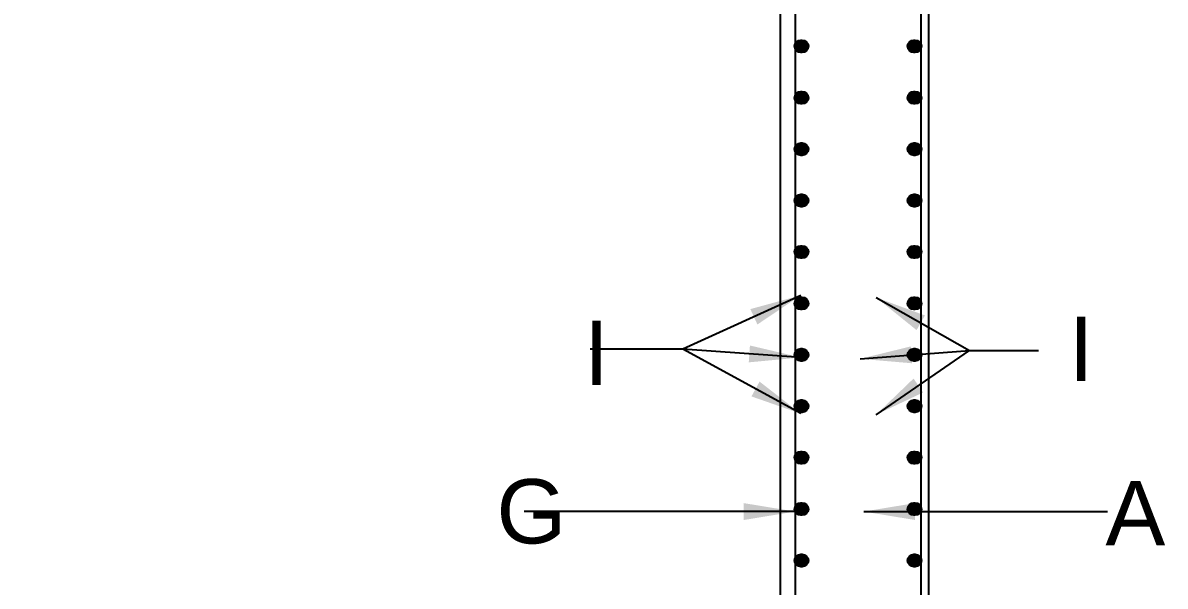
# Model space of a CAD drawing. Header units: millimetres. Extents: x 5124 to 2430164, y 2311 to 45642708.
# Drawn here: x 2350444 to 2354885, y 45622021 to 45624212 of the extents above; entities that cross this region are included whole.
import ezdxf

# ---------------------------------------------------------------- set-up
doc = ezdxf.new("R2010")
doc.units = ezdxf.units.MM
doc.header["$MEASUREMENT"] = 0
doc.layers.add('DRAWING', color=7, linetype='Continuous')
doc.layers.add('TEXT', color=7, linetype='Continuous')
doc.styles.get("Standard").update_dxf_attribs({"font": 'arial.ttf', "height": 280})
doc.dimstyles.get("Standard").update_dxf_attribs({"dimtxt": 225, "dimasz": 200, "dimexe": 0.18, "dimexo": 0.0625, "dimgap": 0.09, "dimtad": 0, "dimdec": 0, "dimzin": 0, "dimdsep": 46, "dimtxsty": 'Standard', "dimcen": 0.09, "dimse1": 1, "dimse2": 1, "dimadec": 0, "dimazin": 0, "dimtfac": 1, "dimtdec": 0, "dimtofl": 0, "dimtmove": 0, "dimatfit": 3, "dimfxl": 1, "dimtolj": 1, "dimtzin": 0, "dimarcsym": 0})

msp = doc.modelspace()

# ---------------------------------------------------------------- hatches: boundary and pattern name
at = {"layer": 'DRAWING'}
for points in [[(2353493.1, 45624120.8, 0.973258), (2353444.6, 45624122.1), (2353444.6, 45624119.5, 0.973258)], [(2353493.2, 45624120.8, 1), (2353444.6, 45624120.8, 1)], [(2353494.1, 45624120.8, 0.973258), (2353445.6, 45624122.1), (2353445.6, 45624119.5, 0.973258)], [(2353494.2, 45624120.8, 1), (2353445.6, 45624120.8, 1)], [(2353495.1, 45624120.8, 0.973258), (2353446.6, 45624122.1), (2353446.6, 45624119.5, 0.973258)], [(2353495.2, 45624120.8, 1), (2353446.6, 45624120.8, 1)], [(2353496.1, 45624120.8, 0.973258), (2353447.6, 45624122.1), (2353447.6, 45624119.5, 0.973258)], [(2353496.2, 45624120.8, 1), (2353447.6, 45624120.8, 1)], [(2353497.1, 45624120.8, 0.973258), (2353448.6, 45624122.1), (2353448.6, 45624119.5, 0.973258)], [(2353497.2, 45624120.8, 1), (2353448.6, 45624120.8, 1)], [(2353498.1, 45624120.8, 0.973258), (2353449.6, 45624122.1), (2353449.6, 45624119.5, 0.973258)], [(2353498.2, 45624120.8, 1), (2353449.6, 45624120.8, 1)], [(2353932.5, 45624120.8, 0.973258), (2353884, 45624122.1), (2353884, 45624119.5, 0.973258)], [(2353932.6, 45624120.8, 1), (2353884, 45624120.8, 1)], [(2353933.5, 45624120.8, 0.973258), (2353885, 45624122.1), (2353885, 45624119.5, 0.973258)], [(2353933.6, 45624120.8, 1), (2353885, 45624120.8, 1)], [(2353934.5, 45624120.8, 0.973258), (2353886, 45624122.1), (2353886, 45624119.5, 0.973258)], [(2353934.6, 45624120.8, 1), (2353886, 45624120.8, 1)], [(2353935.5, 45624120.8, 0.973258), (2353887, 45624122.1), (2353887, 45624119.5, 0.973258)], [(2353935.6, 45624120.8, 1), (2353887, 45624120.8, 1)], [(2353936.5, 45624120.8, 0.973258), (2353888, 45624122.1), (2353888, 45624119.5, 0.973258)], [(2353936.6, 45624120.8, 1), (2353888, 45624120.8, 1)], [(2353937.5, 45624120.8, 0.973258), (2353889, 45624122.1), (2353889, 45624119.5, 0.973258)], [(2353937.6, 45624120.8, 1), (2353889, 45624120.8, 1)], [(2353493.1, 45623920.8, 0.973258), (2353444.6, 45623922.1), (2353444.6, 45623919.5, 0.973258)], [(2353493.2, 45623920.8, 1), (2353444.6, 45623920.8, 1)], [(2353494.1, 45623920.8, 0.973258), (2353445.6, 45623922.1), (2353445.6, 45623919.5, 0.973258)], [(2353494.2, 45623920.8, 1), (2353445.6, 45623920.8, 1)], [(2353495.1, 45623920.8, 0.973258), (2353446.6, 45623922.1), (2353446.6, 45623919.5, 0.973258)], [(2353495.2, 45623920.8, 1), (2353446.6, 45623920.8, 1)], [(2353496.1, 45623920.8, 0.973258), (2353447.6, 45623922.1), (2353447.6, 45623919.5, 0.973258)], [(2353496.2, 45623920.8, 1), (2353447.6, 45623920.8, 1)], [(2353497.1, 45623920.8, 0.973258), (2353448.6, 45623922.1), (2353448.6, 45623919.5, 0.973258)], [(2353497.2, 45623920.8, 1), (2353448.6, 45623920.8, 1)], [(2353498.1, 45623920.8, 0.973258), (2353449.6, 45623922.1), (2353449.6, 45623919.5, 0.973258)], [(2353498.2, 45623920.8, 1), (2353449.6, 45623920.8, 1)], [(2353932.5, 45623920.8, 0.973258), (2353884, 45623922.1), (2353884, 45623919.5, 0.973258)], [(2353932.6, 45623920.8, 1), (2353884, 45623920.8, 1)], [(2353933.5, 45623920.8, 0.973258), (2353885, 45623922.1), (2353885, 45623919.5, 0.973258)], [(2353933.6, 45623920.8, 1), (2353885, 45623920.8, 1)], [(2353934.5, 45623920.8, 0.973258), (2353886, 45623922.1), (2353886, 45623919.5, 0.973258)], [(2353934.6, 45623920.8, 1), (2353886, 45623920.8, 1)], [(2353935.5, 45623920.8, 0.973258), (2353887, 45623922.1), (2353887, 45623919.5, 0.973258)], [(2353935.6, 45623920.8, 1), (2353887, 45623920.8, 1)], [(2353936.5, 45623920.8, 0.973258), (2353888, 45623922.1), (2353888, 45623919.5, 0.973258)], [(2353936.6, 45623920.8, 1), (2353888, 45623920.8, 1)], [(2353937.5, 45623920.8, 0.973258), (2353889, 45623922.1), (2353889, 45623919.5, 0.973258)], [(2353937.6, 45623920.8, 1), (2353889, 45623920.8, 1)], [(2353493.1, 45623720.8, 0.973258), (2353444.6, 45623722.1), (2353444.6, 45623719.5, 0.973258)], [(2353493.2, 45623720.8, 1), (2353444.6, 45623720.8, 1)], [(2353494.1, 45623720.8, 0.973258), (2353445.6, 45623722.1), (2353445.6, 45623719.5, 0.973258)], [(2353494.2, 45623720.8, 1), (2353445.6, 45623720.8, 1)], [(2353495.1, 45623720.8, 0.973258), (2353446.6, 45623722.1), (2353446.6, 45623719.5, 0.973258)], [(2353495.2, 45623720.8, 1), (2353446.6, 45623720.8, 1)], [(2353496.1, 45623720.8, 0.973258), (2353447.6, 45623722.1), (2353447.6, 45623719.5, 0.973258)], [(2353496.2, 45623720.8, 1), (2353447.6, 45623720.8, 1)], [(2353497.1, 45623720.8, 0.973258), (2353448.6, 45623722.1), (2353448.6, 45623719.5, 0.973258)], [(2353497.2, 45623720.8, 1), (2353448.6, 45623720.8, 1)], [(2353498.1, 45623720.8, 0.973258), (2353449.6, 45623722.1), (2353449.6, 45623719.5, 0.973258)], [(2353498.2, 45623720.8, 1), (2353449.6, 45623720.8, 1)], [(2353932.5, 45623720.8, 0.973258), (2353884, 45623722.1), (2353884, 45623719.5, 0.973258)], [(2353932.6, 45623720.8, 1), (2353884, 45623720.8, 1)], [(2353933.5, 45623720.8, 0.973258), (2353885, 45623722.1), (2353885, 45623719.5, 0.973258)], [(2353933.6, 45623720.8, 1), (2353885, 45623720.8, 1)], [(2353934.5, 45623720.8, 0.973258), (2353886, 45623722.1), (2353886, 45623719.5, 0.973258)], [(2353934.6, 45623720.8, 1), (2353886, 45623720.8, 1)], [(2353935.5, 45623720.8, 0.973258), (2353887, 45623722.1), (2353887, 45623719.5, 0.973258)], [(2353935.6, 45623720.8, 1), (2353887, 45623720.8, 1)], [(2353936.5, 45623720.8, 0.973258), (2353888, 45623722.1), (2353888, 45623719.5, 0.973258)], [(2353936.6, 45623720.8, 1), (2353888, 45623720.8, 1)], [(2353937.5, 45623720.8, 0.973258), (2353889, 45623722.1), (2353889, 45623719.5, 0.973258)], [(2353937.6, 45623720.8, 1), (2353889, 45623720.8, 1)], [(2353493.1, 45623520.8, 0.973258), (2353444.6, 45623522.1), (2353444.6, 45623519.5, 0.973258)], [(2353493.2, 45623520.8, 1), (2353444.6, 45623520.8, 1)], [(2353494.1, 45623520.8, 0.973258), (2353445.6, 45623522.1), (2353445.6, 45623519.5, 0.973258)], [(2353494.2, 45623520.8, 1), (2353445.6, 45623520.8, 1)], [(2353495.1, 45623520.8, 0.973258), (2353446.6, 45623522.1), (2353446.6, 45623519.5, 0.973258)], [(2353495.2, 45623520.8, 1), (2353446.6, 45623520.8, 1)], [(2353496.1, 45623520.8, 0.973258), (2353447.6, 45623522.1), (2353447.6, 45623519.5, 0.973258)], [(2353496.2, 45623520.8, 1), (2353447.6, 45623520.8, 1)], [(2353497.1, 45623520.8, 0.973258), (2353448.6, 45623522.1), (2353448.6, 45623519.5, 0.973258)], [(2353497.2, 45623520.8, 1), (2353448.6, 45623520.8, 1)], [(2353498.1, 45623520.8, 0.973258), (2353449.6, 45623522.1), (2353449.6, 45623519.5, 0.973258)], [(2353498.2, 45623520.8, 1), (2353449.6, 45623520.8, 1)], [(2353932.5, 45623520.8, 0.973258), (2353884, 45623522.1), (2353884, 45623519.5, 0.973258)], [(2353932.6, 45623520.8, 1), (2353884, 45623520.8, 1)], [(2353933.5, 45623520.8, 0.973258), (2353885, 45623522.1), (2353885, 45623519.5, 0.973258)], [(2353933.6, 45623520.8, 1), (2353885, 45623520.8, 1)], [(2353934.5, 45623520.8, 0.973258), (2353886, 45623522.1), (2353886, 45623519.5, 0.973258)], [(2353934.6, 45623520.8, 1), (2353886, 45623520.8, 1)], [(2353935.5, 45623520.8, 0.973258), (2353887, 45623522.1), (2353887, 45623519.5, 0.973258)], [(2353935.6, 45623520.8, 1), (2353887, 45623520.8, 1)], [(2353936.5, 45623520.8, 0.973258), (2353888, 45623522.1), (2353888, 45623519.5, 0.973258)], [(2353936.6, 45623520.8, 1), (2353888, 45623520.8, 1)], [(2353937.5, 45623520.8, 0.973258), (2353889, 45623522.1), (2353889, 45623519.5, 0.973258)], [(2353937.6, 45623520.8, 1), (2353889, 45623520.8, 1)], [(2353493.1, 45623320.8, 0.973258), (2353444.6, 45623322.1), (2353444.6, 45623319.5, 0.973258)], [(2353493.2, 45623320.8, 1), (2353444.6, 45623320.8, 1)], [(2353494.1, 45623320.8, 0.973258), (2353445.6, 45623322.1), (2353445.6, 45623319.5, 0.973258)], [(2353494.2, 45623320.8, 1), (2353445.6, 45623320.8, 1)], [(2353495.1, 45623320.8, 0.973258), (2353446.6, 45623322.1), (2353446.6, 45623319.5, 0.973258)], [(2353495.2, 45623320.8, 1), (2353446.6, 45623320.8, 1)], [(2353496.1, 45623320.8, 0.973258), (2353447.6, 45623322.1), (2353447.6, 45623319.5, 0.973258)], [(2353496.2, 45623320.8, 1), (2353447.6, 45623320.8, 1)], [(2353497.1, 45623320.8, 0.973258), (2353448.6, 45623322.1), (2353448.6, 45623319.5, 0.973258)], [(2353497.2, 45623320.8, 1), (2353448.6, 45623320.8, 1)], [(2353498.1, 45623320.8, 0.973258), (2353449.6, 45623322.1), (2353449.6, 45623319.5, 0.973258)], [(2353498.2, 45623320.8, 1), (2353449.6, 45623320.8, 1)], [(2353932.5, 45623320.8, 0.973258), (2353884, 45623322.1), (2353884, 45623319.5, 0.973258)], [(2353932.6, 45623320.8, 1), (2353884, 45623320.8, 1)], [(2353933.5, 45623320.8, 0.973258), (2353885, 45623322.1), (2353885, 45623319.5, 0.973258)], [(2353933.6, 45623320.8, 1), (2353885, 45623320.8, 1)], [(2353934.5, 45623320.8, 0.973258), (2353886, 45623322.1), (2353886, 45623319.5, 0.973258)], [(2353934.6, 45623320.8, 1), (2353886, 45623320.8, 1)], [(2353935.5, 45623320.8, 0.973258), (2353887, 45623322.1), (2353887, 45623319.5, 0.973258)], [(2353935.6, 45623320.8, 1), (2353887, 45623320.8, 1)], [(2353936.5, 45623320.8, 0.973258), (2353888, 45623322.1), (2353888, 45623319.5, 0.973258)], [(2353936.6, 45623320.8, 1), (2353888, 45623320.8, 1)], [(2353937.5, 45623320.8, 0.973258), (2353889, 45623322.1), (2353889, 45623319.5, 0.973258)], [(2353937.6, 45623320.8, 1), (2353889, 45623320.8, 1)], [(2353493.1, 45623120.8, 0.973258), (2353444.6, 45623122.1), (2353444.6, 45623119.5, 0.973258)], [(2353493.2, 45623120.8, 1), (2353444.6, 45623120.8, 1)], [(2353494.1, 45623120.8, 0.973258), (2353445.6, 45623122.1), (2353445.6, 45623119.5, 0.973258)], [(2353494.2, 45623120.8, 1), (2353445.6, 45623120.8, 1)], [(2353495.1, 45623120.8, 0.973258), (2353446.6, 45623122.1), (2353446.6, 45623119.5, 0.973258)], [(2353495.2, 45623120.8, 1), (2353446.6, 45623120.8, 1)], [(2353496.1, 45623120.8, 0.973258), (2353447.6, 45623122.1), (2353447.6, 45623119.5, 0.973258)], [(2353496.2, 45623120.8, 1), (2353447.6, 45623120.8, 1)], [(2353497.1, 45623120.8, 0.973258), (2353448.6, 45623122.1), (2353448.6, 45623119.5, 0.973258)], [(2353497.2, 45623120.8, 1), (2353448.6, 45623120.8, 1)], [(2353498.1, 45623120.8, 0.973258), (2353449.6, 45623122.1), (2353449.6, 45623119.5, 0.973258)], [(2353498.2, 45623120.8, 1), (2353449.6, 45623120.8, 1)], [(2353932.5, 45623120.8, 0.973258), (2353884, 45623122.1), (2353884, 45623119.5, 0.973258)], [(2353932.6, 45623120.8, 1), (2353884, 45623120.8, 1)], [(2353933.5, 45623120.8, 0.973258), (2353885, 45623122.1), (2353885, 45623119.5, 0.973258)], [(2353933.6, 45623120.8, 1), (2353885, 45623120.8, 1)], [(2353934.5, 45623120.8, 0.973258), (2353886, 45623122.1), (2353886, 45623119.5, 0.973258)], [(2353934.6, 45623120.8, 1), (2353886, 45623120.8, 1)], [(2353935.5, 45623120.8, 0.973258), (2353887, 45623122.1), (2353887, 45623119.5, 0.973258)], [(2353935.6, 45623120.8, 1), (2353887, 45623120.8, 1)], [(2353936.5, 45623120.8, 0.973258), (2353888, 45623122.1), (2353888, 45623119.5, 0.973258)], [(2353936.6, 45623120.8, 1), (2353888, 45623120.8, 1)], [(2353937.5, 45623120.8, 0.973258), (2353889, 45623122.1), (2353889, 45623119.5, 0.973258)], [(2353937.6, 45623120.8, 1), (2353889, 45623120.8, 1)], [(2353493.1, 45622920.8, 0.973258), (2353444.6, 45622922.1), (2353444.6, 45622919.5, 0.973258)], [(2353493.2, 45622920.8, 1), (2353444.6, 45622920.8, 1)], [(2353494.1, 45622920.8, 0.973258), (2353445.6, 45622922.1), (2353445.6, 45622919.5, 0.973258)], [(2353494.2, 45622920.8, 1), (2353445.6, 45622920.8, 1)], [(2353495.1, 45622920.8, 0.973258), (2353446.6, 45622922.1), (2353446.6, 45622919.5, 0.973258)], [(2353495.2, 45622920.8, 1), (2353446.6, 45622920.8, 1)], [(2353496.1, 45622920.8, 0.973258), (2353447.6, 45622922.1), (2353447.6, 45622919.5, 0.973258)], [(2353496.2, 45622920.8, 1), (2353447.6, 45622920.8, 1)], [(2353497.1, 45622920.8, 0.973258), (2353448.6, 45622922.1), (2353448.6, 45622919.5, 0.973258)], [(2353497.2, 45622920.8, 1), (2353448.6, 45622920.8, 1)], [(2353498.1, 45622920.8, 0.973258), (2353449.6, 45622922.1), (2353449.6, 45622919.5, 0.973258)], [(2353498.2, 45622920.8, 1), (2353449.6, 45622920.8, 1)], [(2353932.5, 45622920.8, 0.973258), (2353884, 45622922.1), (2353884, 45622919.5, 0.973258)], [(2353932.6, 45622920.8, 1), (2353884, 45622920.8, 1)], [(2353933.5, 45622920.8, 0.973258), (2353885, 45622922.1), (2353885, 45622919.5, 0.973258)], [(2353933.6, 45622920.8, 1), (2353885, 45622920.8, 1)], [(2353934.5, 45622920.8, 0.973258), (2353886, 45622922.1), (2353886, 45622919.5, 0.973258)], [(2353934.6, 45622920.8, 1), (2353886, 45622920.8, 1)], [(2353935.5, 45622920.8, 0.973258), (2353887, 45622922.1), (2353887, 45622919.5, 0.973258)], [(2353935.6, 45622920.8, 1), (2353887, 45622920.8, 1)], [(2353936.5, 45622920.8, 0.973258), (2353888, 45622922.1), (2353888, 45622919.5, 0.973258)], [(2353936.6, 45622920.8, 1), (2353888, 45622920.8, 1)], [(2353937.5, 45622920.8, 0.973258), (2353889, 45622922.1), (2353889, 45622919.5, 0.973258)], [(2353937.6, 45622920.8, 1), (2353889, 45622920.8, 1)], [(2353493.1, 45622720.8, 0.973258), (2353444.6, 45622722.1), (2353444.6, 45622719.5, 0.973258)], [(2353493.2, 45622720.8, 1), (2353444.6, 45622720.8, 1)], [(2353494.1, 45622720.8, 0.973258), (2353445.6, 45622722.1), (2353445.6, 45622719.5, 0.973258)], [(2353494.2, 45622720.8, 1), (2353445.6, 45622720.8, 1)], [(2353495.1, 45622720.8, 0.973258), (2353446.6, 45622722.1), (2353446.6, 45622719.5, 0.973258)], [(2353495.2, 45622720.8, 1), (2353446.6, 45622720.8, 1)], [(2353496.1, 45622720.8, 0.973258), (2353447.6, 45622722.1), (2353447.6, 45622719.5, 0.973258)], [(2353496.2, 45622720.8, 1), (2353447.6, 45622720.8, 1)], [(2353497.1, 45622720.8, 0.973258), (2353448.6, 45622722.1), (2353448.6, 45622719.5, 0.973258)], [(2353497.2, 45622720.8, 1), (2353448.6, 45622720.8, 1)], [(2353498.1, 45622720.8, 0.973258), (2353449.6, 45622722.1), (2353449.6, 45622719.5, 0.973258)], [(2353498.2, 45622720.8, 1), (2353449.6, 45622720.8, 1)], [(2353932.5, 45622720.8, 0.973258), (2353884, 45622722.1), (2353884, 45622719.5, 0.973258)], [(2353932.6, 45622720.8, 1), (2353884, 45622720.8, 1)], [(2353933.5, 45622720.8, 0.973258), (2353885, 45622722.1), (2353885, 45622719.5, 0.973258)], [(2353933.6, 45622720.8, 1), (2353885, 45622720.8, 1)], [(2353934.5, 45622720.8, 0.973258), (2353886, 45622722.1), (2353886, 45622719.5, 0.973258)], [(2353934.6, 45622720.8, 1), (2353886, 45622720.8, 1)], [(2353935.5, 45622720.8, 0.973258), (2353887, 45622722.1), (2353887, 45622719.5, 0.973258)], [(2353935.6, 45622720.8, 1), (2353887, 45622720.8, 1)], [(2353936.5, 45622720.8, 0.973258), (2353888, 45622722.1), (2353888, 45622719.5, 0.973258)], [(2353936.6, 45622720.8, 1), (2353888, 45622720.8, 1)], [(2353937.5, 45622720.8, 0.973258), (2353889, 45622722.1), (2353889, 45622719.5, 0.973258)], [(2353937.6, 45622720.8, 1), (2353889, 45622720.8, 1)], [(2353493.1, 45622520.8, 0.973258), (2353444.6, 45622522.1), (2353444.6, 45622519.5, 0.973258)], [(2353493.2, 45622520.8, 1), (2353444.6, 45622520.8, 1)], [(2353494.1, 45622520.8, 0.973258), (2353445.6, 45622522.1), (2353445.6, 45622519.5, 0.973258)], [(2353494.2, 45622520.8, 1), (2353445.6, 45622520.8, 1)], [(2353495.1, 45622520.8, 0.973258), (2353446.6, 45622522.1), (2353446.6, 45622519.5, 0.973258)], [(2353495.2, 45622520.8, 1), (2353446.6, 45622520.8, 1)], [(2353496.1, 45622520.8, 0.973258), (2353447.6, 45622522.1), (2353447.6, 45622519.5, 0.973258)], [(2353496.2, 45622520.8, 1), (2353447.6, 45622520.8, 1)], [(2353497.1, 45622520.8, 0.973258), (2353448.6, 45622522.1), (2353448.6, 45622519.5, 0.973258)], [(2353497.2, 45622520.8, 1), (2353448.6, 45622520.8, 1)], [(2353498.1, 45622520.8, 0.973258), (2353449.6, 45622522.1), (2353449.6, 45622519.5, 0.973258)], [(2353498.2, 45622520.8, 1), (2353449.6, 45622520.8, 1)], [(2353932.5, 45622520.8, 0.973258), (2353884, 45622522.1), (2353884, 45622519.5, 0.973258)], [(2353932.6, 45622520.8, 1), (2353884, 45622520.8, 1)], [(2353933.5, 45622520.8, 0.973258), (2353885, 45622522.1), (2353885, 45622519.5, 0.973258)], [(2353933.6, 45622520.8, 1), (2353885, 45622520.8, 1)], [(2353934.5, 45622520.8, 0.973258), (2353886, 45622522.1), (2353886, 45622519.5, 0.973258)], [(2353934.6, 45622520.8, 1), (2353886, 45622520.8, 1)], [(2353935.5, 45622520.8, 0.973258), (2353887, 45622522.1), (2353887, 45622519.5, 0.973258)], [(2353935.6, 45622520.8, 1), (2353887, 45622520.8, 1)], [(2353936.5, 45622520.8, 0.973258), (2353888, 45622522.1), (2353888, 45622519.5, 0.973258)], [(2353936.6, 45622520.8, 1), (2353888, 45622520.8, 1)], [(2353937.5, 45622520.8, 0.973258), (2353889, 45622522.1), (2353889, 45622519.5, 0.973258)], [(2353937.6, 45622520.8, 1), (2353889, 45622520.8, 1)], [(2353493.1, 45622320.8, 0.973258), (2353444.6, 45622322.1), (2353444.6, 45622319.5, 0.973258)], [(2353493.2, 45622320.8, 1), (2353444.6, 45622320.8, 1)], [(2353494.1, 45622320.8, 0.973258), (2353445.6, 45622322.1), (2353445.6, 45622319.5, 0.973258)], [(2353494.2, 45622320.8, 1), (2353445.6, 45622320.8, 1)], [(2353495.1, 45622320.8, 0.973258), (2353446.6, 45622322.1), (2353446.6, 45622319.5, 0.973258)], [(2353495.2, 45622320.8, 1), (2353446.6, 45622320.8, 1)], [(2353496.1, 45622320.8, 0.973258), (2353447.6, 45622322.1), (2353447.6, 45622319.5, 0.973258)], [(2353496.2, 45622320.8, 1), (2353447.6, 45622320.8, 1)], [(2353497.1, 45622320.8, 0.973258), (2353448.6, 45622322.1), (2353448.6, 45622319.5, 0.973258)], [(2353497.2, 45622320.8, 1), (2353448.6, 45622320.8, 1)], [(2353498.1, 45622320.8, 0.973258), (2353449.6, 45622322.1), (2353449.6, 45622319.5, 0.973258)], [(2353498.2, 45622320.8, 1), (2353449.6, 45622320.8, 1)], [(2353932.5, 45622320.8, 0.973258), (2353884, 45622322.1), (2353884, 45622319.5, 0.973258)], [(2353932.6, 45622320.8, 1), (2353884, 45622320.8, 1)], [(2353933.5, 45622320.8, 0.973258), (2353885, 45622322.1), (2353885, 45622319.5, 0.973258)], [(2353933.6, 45622320.8, 1), (2353885, 45622320.8, 1)], [(2353934.5, 45622320.8, 0.973258), (2353886, 45622322.1), (2353886, 45622319.5, 0.973258)], [(2353934.6, 45622320.8, 1), (2353886, 45622320.8, 1)], [(2353935.5, 45622320.8, 0.973258), (2353887, 45622322.1), (2353887, 45622319.5, 0.973258)], [(2353935.6, 45622320.8, 1), (2353887, 45622320.8, 1)], [(2353936.5, 45622320.8, 0.973258), (2353888, 45622322.1), (2353888, 45622319.5, 0.973258)], [(2353936.6, 45622320.8, 1), (2353888, 45622320.8, 1)], [(2353937.5, 45622320.8, 0.973258), (2353889, 45622322.1), (2353889, 45622319.5, 0.973258)], [(2353937.6, 45622320.8, 1), (2353889, 45622320.8, 1)], [(2353493.1, 45622120.8, 0.973258), (2353444.6, 45622122.1), (2353444.6, 45622119.5, 0.973258)], [(2353493.2, 45622120.8, 1), (2353444.6, 45622120.8, 1)], [(2353494.1, 45622120.8, 0.973258), (2353445.6, 45622122.1), (2353445.6, 45622119.5, 0.973258)], [(2353494.2, 45622120.8, 1), (2353445.6, 45622120.8, 1)], [(2353495.1, 45622120.8, 0.973258), (2353446.6, 45622122.1), (2353446.6, 45622119.5, 0.973258)], [(2353495.2, 45622120.8, 1), (2353446.6, 45622120.8, 1)], [(2353496.1, 45622120.8, 0.973258), (2353447.6, 45622122.1), (2353447.6, 45622119.5, 0.973258)], [(2353496.2, 45622120.8, 1), (2353447.6, 45622120.8, 1)], [(2353497.1, 45622120.8, 0.973258), (2353448.6, 45622122.1), (2353448.6, 45622119.5, 0.973258)], [(2353497.2, 45622120.8, 1), (2353448.6, 45622120.8, 1)], [(2353498.1, 45622120.8, 0.973258), (2353449.6, 45622122.1), (2353449.6, 45622119.5, 0.973258)], [(2353498.2, 45622120.8, 1), (2353449.6, 45622120.8, 1)], [(2353932.5, 45622120.8, 0.973258), (2353884, 45622122.1), (2353884, 45622119.5, 0.973258)], [(2353932.6, 45622120.8, 1), (2353884, 45622120.8, 1)], [(2353933.5, 45622120.8, 0.973258), (2353885, 45622122.1), (2353885, 45622119.5, 0.973258)], [(2353933.6, 45622120.8, 1), (2353885, 45622120.8, 1)], [(2353934.5, 45622120.8, 0.973258), (2353886, 45622122.1), (2353886, 45622119.5, 0.973258)], [(2353934.6, 45622120.8, 1), (2353886, 45622120.8, 1)], [(2353935.5, 45622120.8, 0.973258), (2353887, 45622122.1), (2353887, 45622119.5, 0.973258)], [(2353935.6, 45622120.8, 1), (2353887, 45622120.8, 1)], [(2353936.5, 45622120.8, 0.973258), (2353888, 45622122.1), (2353888, 45622119.5, 0.973258)], [(2353936.6, 45622120.8, 1), (2353888, 45622120.8, 1)], [(2353937.5, 45622120.8, 0.973258), (2353889, 45622122.1), (2353889, 45622119.5, 0.973258)], [(2353937.6, 45622120.8, 1), (2353889, 45622120.8, 1)]]:
    msp.add_hatch(color=256, dxfattribs=at).paths.add_polyline_path(points)

# ---------------------------------------------------------------- linework, layer by layer
for points in [[(2329965.6, 45625947.4), (2353965, 45625947.4), (2353965, 45619679.2), (2329965.6, 45619679.2)], [(2329995.4, 45625917.6), (2353935.2, 45625917.6), (2353935.2, 45619709), (2329995.4, 45619709)], [(2349386.6, 45625240.8), (2353168.1, 45625240.8), (2353388.4, 45625020.5), (2353388.4, 45620672.3), (2353168.1, 45620452.1), (2349386.6, 45620452.1), (2349166.3, 45620672.3), (2349166.3, 45625020.5)]]:
    msp.add_lwpolyline(points, close=True, dxfattribs=at)
msp.add_lwpolyline([(2353446.6, 45625917.6), (2353446.6, 45619709)], dxfattribs=at)
for centre in [(2353468.8, 45624120.8), (2353468.9, 45624120.8), (2353469.8, 45624120.8), (2353469.9, 45624120.8), (2353470.8, 45624120.8), (2353470.9, 45624120.8), (2353471.8, 45624120.8), (2353471.9, 45624120.8), (2353472.8, 45624120.8), (2353472.9, 45624120.8), (2353473.8, 45624120.8), (2353473.9, 45624120.8), (2353908.2, 45624120.8), (2353908.3, 45624120.8), (2353909.2, 45624120.8), (2353909.3, 45624120.8), (2353910.2, 45624120.8), (2353910.3, 45624120.8), (2353911.2, 45624120.8), (2353911.3, 45624120.8), (2353912.2, 45624120.8), (2353912.3, 45624120.8), (2353913.2, 45624120.8), (2353913.3, 45624120.8), (2353468.8, 45623920.8), (2353468.9, 45623920.8), (2353469.8, 45623920.8), (2353469.9, 45623920.8), (2353470.8, 45623920.8), (2353470.9, 45623920.8), (2353471.8, 45623920.8), (2353471.9, 45623920.8), (2353472.8, 45623920.8), (2353472.9, 45623920.8), (2353473.8, 45623920.8), (2353473.9, 45623920.8), (2353908.2, 45623920.8), (2353908.3, 45623920.8), (2353909.2, 45623920.8), (2353909.3, 45623920.8), (2353910.2, 45623920.8), (2353910.3, 45623920.8), (2353911.2, 45623920.8), (2353911.3, 45623920.8), (2353912.2, 45623920.8), (2353912.3, 45623920.8), (2353913.2, 45623920.8), (2353913.3, 45623920.8), (2353468.8, 45623720.8), (2353468.9, 45623720.8), (2353469.8, 45623720.8), (2353469.9, 45623720.8), (2353470.8, 45623720.8), (2353470.9, 45623720.8), (2353471.8, 45623720.8), (2353471.9, 45623720.8), (2353472.8, 45623720.8), (2353472.9, 45623720.8), (2353473.8, 45623720.8), (2353473.9, 45623720.8), (2353908.2, 45623720.8), (2353908.3, 45623720.8), (2353909.2, 45623720.8), (2353909.3, 45623720.8), (2353910.2, 45623720.8), (2353910.3, 45623720.8), (2353911.2, 45623720.8), (2353911.3, 45623720.8), (2353912.2, 45623720.8), (2353912.3, 45623720.8), (2353913.2, 45623720.8), (2353913.3, 45623720.8), (2353468.8, 45623520.8), (2353468.9, 45623520.8), (2353469.8, 45623520.8), (2353469.9, 45623520.8), (2353470.8, 45623520.8), (2353470.9, 45623520.8), (2353471.8, 45623520.8), (2353471.9, 45623520.8), (2353472.8, 45623520.8), (2353472.9, 45623520.8), (2353473.8, 45623520.8), (2353473.9, 45623520.8), (2353908.2, 45623520.8), (2353908.3, 45623520.8), (2353909.2, 45623520.8), (2353909.3, 45623520.8), (2353910.2, 45623520.8), (2353910.3, 45623520.8), (2353911.2, 45623520.8), (2353911.3, 45623520.8), (2353912.2, 45623520.8), (2353912.3, 45623520.8), (2353913.2, 45623520.8), (2353913.3, 45623520.8), (2353468.8, 45623320.8), (2353468.9, 45623320.8), (2353469.8, 45623320.8), (2353469.9, 45623320.8), (2353470.8, 45623320.8), (2353470.9, 45623320.8), (2353471.8, 45623320.8), (2353471.9, 45623320.8), (2353472.8, 45623320.8), (2353472.9, 45623320.8), (2353473.8, 45623320.8), (2353473.9, 45623320.8), (2353908.2, 45623320.8), (2353908.3, 45623320.8), (2353909.2, 45623320.8), (2353909.3, 45623320.8), (2353910.2, 45623320.8), (2353910.3, 45623320.8), (2353911.2, 45623320.8), (2353911.3, 45623320.8), (2353912.2, 45623320.8), (2353912.3, 45623320.8), (2353913.2, 45623320.8), (2353913.3, 45623320.8), (2353468.8, 45623120.8), (2353468.9, 45623120.8), (2353469.8, 45623120.8), (2353469.9, 45623120.8), (2353470.8, 45623120.8), (2353470.9, 45623120.8), (2353471.8, 45623120.8), (2353471.9, 45623120.8), (2353472.8, 45623120.8), (2353472.9, 45623120.8), (2353473.8, 45623120.8), (2353473.9, 45623120.8), (2353908.2, 45623120.8), (2353908.3, 45623120.8), (2353909.2, 45623120.8), (2353909.3, 45623120.8), (2353910.2, 45623120.8), (2353910.3, 45623120.8), (2353911.2, 45623120.8), (2353911.3, 45623120.8), (2353912.2, 45623120.8), (2353912.3, 45623120.8), (2353913.2, 45623120.8), (2353913.3, 45623120.8), (2353468.8, 45622920.8), (2353468.9, 45622920.8), (2353469.8, 45622920.8), (2353469.9, 45622920.8), (2353470.8, 45622920.8), (2353470.9, 45622920.8), (2353471.8, 45622920.8), (2353471.9, 45622920.8), (2353472.8, 45622920.8), (2353472.9, 45622920.8), (2353473.8, 45622920.8), (2353473.9, 45622920.8), (2353908.2, 45622920.8), (2353908.3, 45622920.8), (2353909.2, 45622920.8), (2353909.3, 45622920.8), (2353910.2, 45622920.8), (2353910.3, 45622920.8), (2353911.2, 45622920.8), (2353911.3, 45622920.8), (2353912.2, 45622920.8), (2353912.3, 45622920.8), (2353913.2, 45622920.8), (2353913.3, 45622920.8), (2353468.8, 45622720.8), (2353468.9, 45622720.8), (2353469.8, 45622720.8), (2353469.9, 45622720.8), (2353470.8, 45622720.8), (2353470.9, 45622720.8), (2353471.8, 45622720.8), (2353471.9, 45622720.8), (2353472.8, 45622720.8), (2353472.9, 45622720.8), (2353473.8, 45622720.8), (2353473.9, 45622720.8), (2353908.2, 45622720.8), (2353908.3, 45622720.8), (2353909.2, 45622720.8), (2353909.3, 45622720.8), (2353910.2, 45622720.8), (2353910.3, 45622720.8), (2353911.2, 45622720.8), (2353911.3, 45622720.8), (2353912.2, 45622720.8), (2353912.3, 45622720.8), (2353913.2, 45622720.8), (2353913.3, 45622720.8), (2353468.8, 45622520.8), (2353468.9, 45622520.8), (2353469.8, 45622520.8), (2353469.9, 45622520.8), (2353470.8, 45622520.8), (2353470.9, 45622520.8), (2353471.8, 45622520.8), (2353471.9, 45622520.8), (2353472.8, 45622520.8), (2353472.9, 45622520.8), (2353473.8, 45622520.8), (2353473.9, 45622520.8), (2353908.2, 45622520.8), (2353908.3, 45622520.8), (2353909.2, 45622520.8), (2353909.3, 45622520.8), (2353910.2, 45622520.8), (2353910.3, 45622520.8), (2353911.2, 45622520.8), (2353911.3, 45622520.8), (2353912.2, 45622520.8), (2353912.3, 45622520.8), (2353913.2, 45622520.8), (2353913.3, 45622520.8), (2353468.8, 45622320.8), (2353468.9, 45622320.8), (2353469.8, 45622320.8), (2353469.9, 45622320.8), (2353470.8, 45622320.8), (2353470.9, 45622320.8), (2353471.8, 45622320.8), (2353471.9, 45622320.8), (2353472.8, 45622320.8), (2353472.9, 45622320.8), (2353473.8, 45622320.8), (2353473.9, 45622320.8), (2353908.2, 45622320.8), (2353908.3, 45622320.8), (2353909.2, 45622320.8), (2353909.3, 45622320.8), (2353910.2, 45622320.8), (2353910.3, 45622320.8), (2353911.2, 45622320.8), (2353911.3, 45622320.8), (2353912.2, 45622320.8), (2353912.3, 45622320.8), (2353913.2, 45622320.8), (2353913.3, 45622320.8), (2353468.8, 45622120.8), (2353468.9, 45622120.8), (2353469.8, 45622120.8), (2353469.9, 45622120.8), (2353470.8, 45622120.8), (2353470.9, 45622120.8), (2353471.8, 45622120.8), (2353471.9, 45622120.8), (2353472.8, 45622120.8), (2353472.9, 45622120.8), (2353473.8, 45622120.8), (2353473.9, 45622120.8), (2353908.2, 45622120.8), (2353908.3, 45622120.8), (2353909.2, 45622120.8), (2353909.3, 45622120.8), (2353910.2, 45622120.8), (2353910.3, 45622120.8), (2353911.2, 45622120.8), (2353911.3, 45622120.8), (2353912.2, 45622120.8), (2353912.3, 45622120.8), (2353913.2, 45622120.8), (2353913.3, 45622120.8)]:
    msp.add_circle(centre, 24.3, dxfattribs=at)

# ---------------------------------------------------------------- texts
at = {"layer": 'TEXT', "char_height": 250, "attachment_point": 1}
for s, insert, width in [('\\pi305.26;I', (2354205.3, 45623069.2), 643.605), ('\\pi305.26;I', (2352320.9, 45623053.9), 643.605), ('\\pi2.4437;G', (2352283.1, 45622437), 236.129), ('\\pi1.3353;A', (2354651.5, 45622429.6), 236.129)]:
    msp.add_mtext(s, dxfattribs=dict(at, insert=insert, width=width))

# ---------------------------------------------------------------- leaders
at = {"layer": 'DRAWING'}
for points in [[(2353468.1, 45623151.8), (2353009.4, 45622942), (2352649.7, 45622942)], [(2353761, 45623143.9), (2354123.9, 45622938.1), (2354392.1, 45622938.1)], [(2353468.1, 45622910.4), (2353009.4, 45622942)], [(2353468.1, 45622692), (2353009.4, 45622942)], [(2353699.3, 45622905), (2354123.9, 45622938.1)], [(2353761, 45622687.7), (2354123.9, 45622938.1)], [(2353446.6, 45622311), (2352393.5, 45622311)], [(2353713, 45622311), (2354661.4, 45622311)]]:
    msp.add_leader(points, dimstyle='Standard', override={"dimgap": 0.09, "dimtad": 0, "dimfxl": 2000}, dxfattribs=at)

doc.saveas('drawing.dxf')
